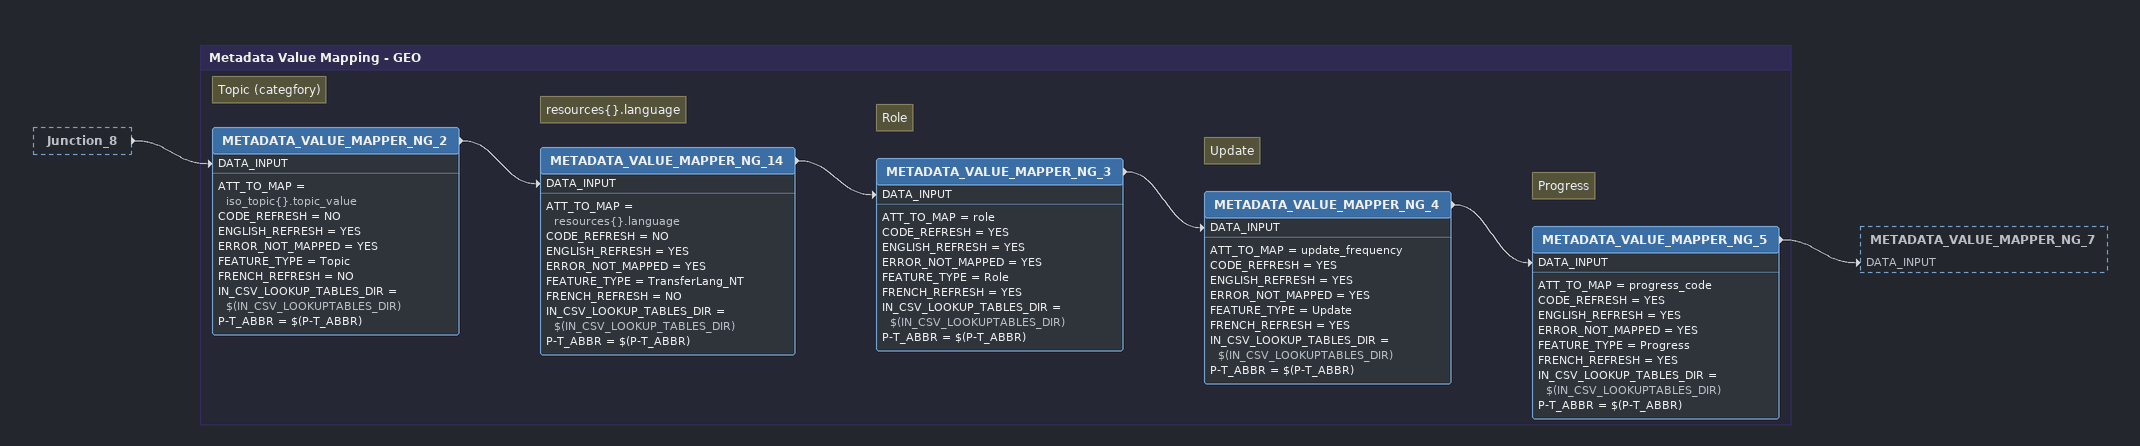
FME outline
Junction_8 [outside]
    -> METADATA_VALUE_MAPPER_NG_2 [DATA_INPUT]

Bookmark: Metadata Value Mapping - GEO
Note: Topic (categfory)
METADATA_VALUE_MAPPER_NG_2
    ATT_TO_MAP = iso_topic{}.topic_value
    CODE_REFRESH = NO
    ENGLISH_REFRESH = YES
    ERROR_NOT_MAPPED = YES
    FEATURE_TYPE = Topic
    FRENCH_REFRESH = NO
    IN_CSV_LOOKUP_TABLES_DIR = $(IN_CSV_LOOKUPTABLES_DIR)
    P-T_ABBR = $(P-T_ABBR)
    -> METADATA_VALUE_MAPPER_NG_14 [DATA_INPUT]
Note: resources{}.language
METADATA_VALUE_MAPPER_NG_14
    ATT_TO_MAP = resources{}.language
    CODE_REFRESH = NO
    ENGLISH_REFRESH = YES
    ERROR_NOT_MAPPED = YES
    FEATURE_TYPE = TransferLang_NT
    FRENCH_REFRESH = NO
    IN_CSV_LOOKUP_TABLES_DIR = $(IN_CSV_LOOKUP_TABLES_DIR)
    P-T_ABBR = $(P-T_ABBR)
    -> METADATA_VALUE_MAPPER_NG_3 [DATA_INPUT]
Note: Role
METADATA_VALUE_MAPPER_NG_3
    ATT_TO_MAP = role
    CODE_REFRESH = YES
    ENGLISH_REFRESH = YES
    ERROR_NOT_MAPPED = YES
    FEATURE_TYPE = Role
    FRENCH_REFRESH = YES
    IN_CSV_LOOKUP_TABLES_DIR = $(IN_CSV_LOOKUPTABLES_DIR)
    P-T_ABBR = $(P-T_ABBR)
    -> METADATA_VALUE_MAPPER_NG_4 [DATA_INPUT]
Note: Update
METADATA_VALUE_MAPPER_NG_4
    ATT_TO_MAP = update_frequency
    CODE_REFRESH = YES
    ENGLISH_REFRESH = YES
    ERROR_NOT_MAPPED = YES
    FEATURE_TYPE = Update
    FRENCH_REFRESH = YES
    IN_CSV_LOOKUP_TABLES_DIR = $(IN_CSV_LOOKUPTABLES_DIR)
    P-T_ABBR = $(P-T_ABBR)
    -> METADATA_VALUE_MAPPER_NG_5 [DATA_INPUT]
Note: Progress
METADATA_VALUE_MAPPER_NG_5
    ATT_TO_MAP = progress_code
    CODE_REFRESH = YES
    ENGLISH_REFRESH = YES
    ERROR_NOT_MAPPED = YES
    FEATURE_TYPE = Progress
    FRENCH_REFRESH = YES
    IN_CSV_LOOKUP_TABLES_DIR = $(IN_CSV_LOOKUPTABLES_DIR)
    P-T_ABBR = $(P-T_ABBR)
    -> METADATA_VALUE_MAPPER_NG_7 [DATA_INPUT]
